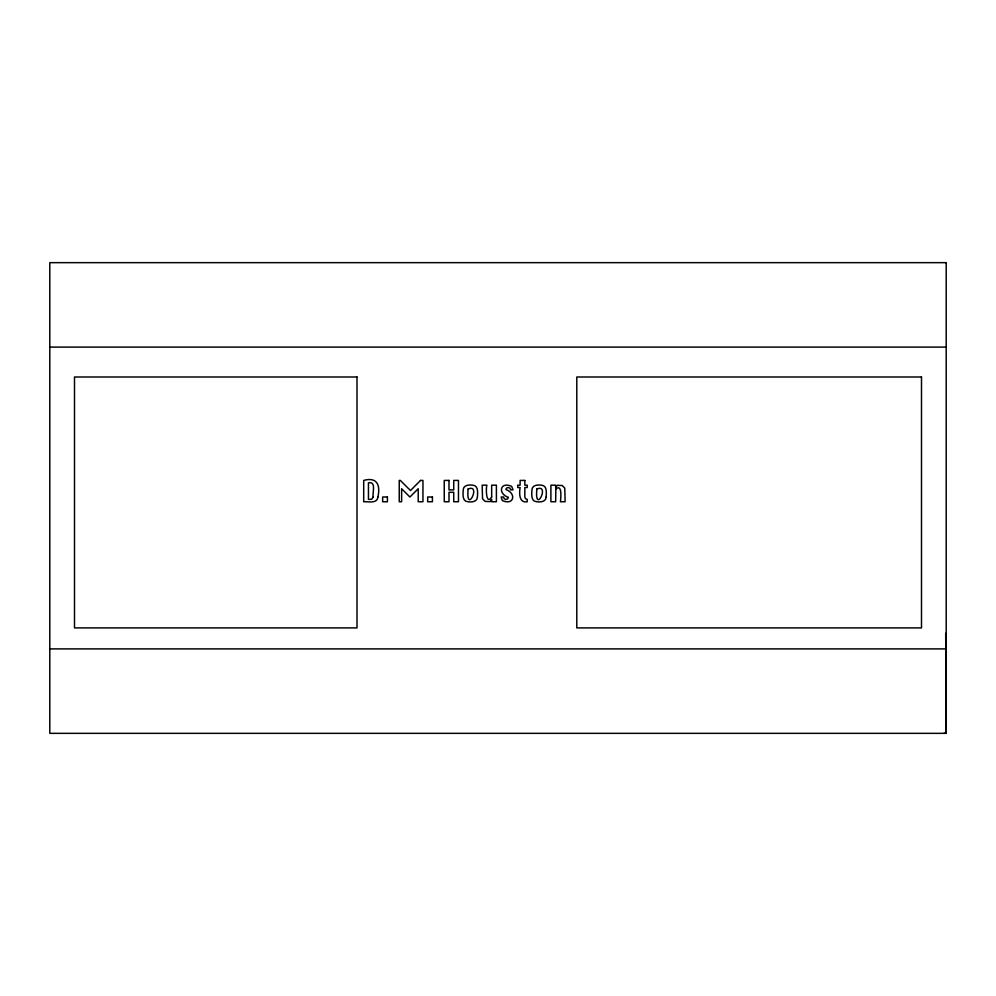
<?xml version="1.0" encoding="UTF-8"?>
<svg xmlns="http://www.w3.org/2000/svg" width="996" height="996" viewBox="0 0 996 996"><rect width="100%" height="100%" fill="white"/><g stroke="black" fill="none" stroke-linecap="round" stroke-linejoin="round"><path stroke-width="1.49" d="M943.872 733.342L946.2 733.081L945.702 633.344M49.8 347.106L946.2 347.106M49.8 648.894L946.2 648.894M508.284 497.402L507.661 498.896L505.756 499.394L504.225 498.797L503.528 497.004L501.15 497.004L502.333 500.565C513.936 505.731 516.737 493.555 505.893 489.497L506.516 488.028L508.396 487.53L509.927 488.127L510.637 489.895L513.002 489.895L511.67 486.359C500.129 481.23 497.514 493.468 508.284 497.402M373.189 497.004L371.72 499.22L368.445 499.394L368.445 482.786C376.662 481.193 372.205 492.846 373.189 497.004M377.907 497.004C377.285 503.976 368.221 501.411 363.702 501.747L363.702 480.421C377.073 476.723 380.572 485.102 377.907 497.004M468.132 488.999C465.642 515.654 481.852 483.334 468.132 488.999M477.433 497.004C477.333 501.847 471.618 502.333 467.958 501.747C461.995 501.436 463.028 493.966 463.215 489.895C463.339 485.052 469.066 484.616 472.714 485.177C478.665 485.5 477.607 492.945 477.433 497.004M491.675 497.004C485.911 506.055 485.811 487.243 486.932 485.177L482.176 485.177L482.537 498.822L485.127 501.399L490.231 501.611L491.675 499.394L491.675 501.747L496.394 501.747L496.394 485.177L491.675 485.177L491.675 497.004M536.856 488.999C534.366 515.654 550.576 483.334 536.856 488.999M546.157 497.004C546.057 501.847 540.342 502.333 536.682 501.747C530.719 501.436 531.752 493.966 531.939 489.895C532.063 485.052 537.79 484.616 541.438 485.177C547.389 485.5 546.331 492.945 546.157 497.004M555.83 488.999L555.656 501.747L550.9 501.747L550.9 485.177L555.656 485.177L555.656 487.53L557.1 485.326L562.205 485.525L564.769 488.102L565.118 501.747L560.399 501.747C560.798 498.946 562.516 483.384 555.83 488.999M420.561 480.421L410.464 490.518L400.342 480.421L399.234 480.421L399.234 501.747L401.625 501.747L401.625 488.725L409.904 497.029L418.208 488.725L418.208 501.747L422.951 501.747L422.951 480.421L420.561 480.421M946.2 262.658L49.8 262.658L49.8 733.342L946.2 733.342L946.2 262.658M357.004 376.998L74.501 376.998L74.501 627.903L357.004 627.903L357.004 376.998M921.499 376.998L576.796 376.998L576.796 627.903L921.499 627.903L921.499 376.998M448.997 480.421L444.253 480.421L444.253 501.747L448.997 501.747L448.997 492.285L453.74 492.285L453.74 501.747L458.471 501.747L458.471 480.421L453.74 480.421L453.74 489.895L448.997 489.895L448.997 480.421M524.83 480.421L520.111 480.421L520.111 485.177L517.721 485.177L517.721 487.53L520.111 487.53C519.215 492.92 518.879 503.416 527.22 501.747L527.22 499.394L525.602 498.784L524.83 497.004L524.83 487.53L527.22 487.53L527.22 485.177L524.83 485.177L524.83 480.421M387.407 497.004L382.663 497.004L382.663 501.747L387.407 501.747L387.407 497.004M432.426 497.004L427.67 497.004L427.67 501.747L432.426 501.747L432.426 497.004"/></g></svg>
